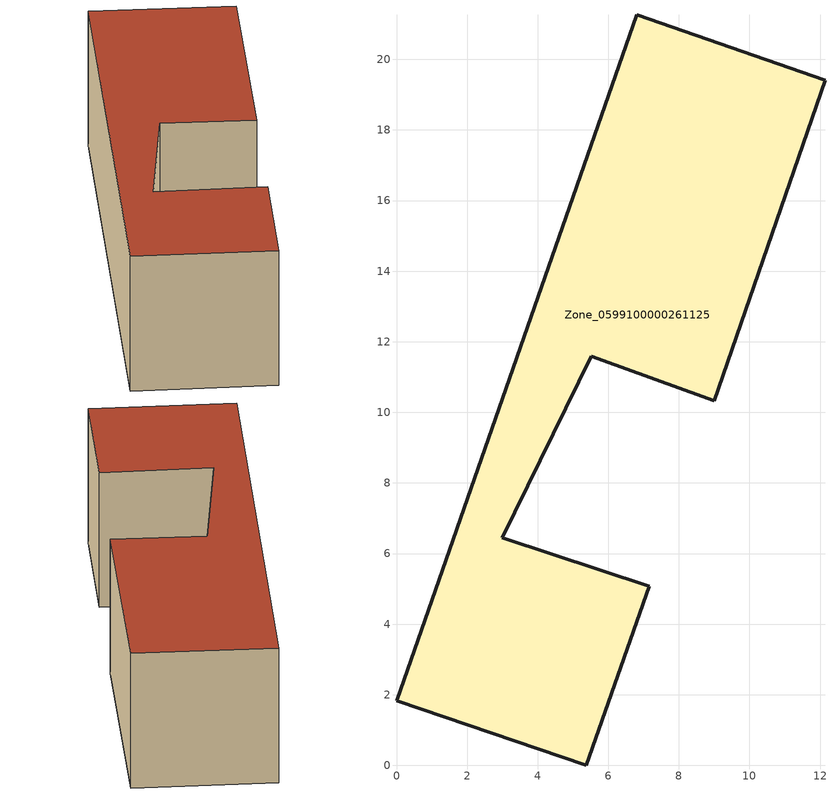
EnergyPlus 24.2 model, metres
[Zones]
Zone_0599100000261125
 floor ground (C_G): 9,10.33 5.52,11.59 2.99,6.45 7.16,5.07 5.38,0 0,1.83 6.8,21.27 12.14,19.41 z0
 wall outside (C_F): 6.8,21.27 0,1.83 5.38,0 7.16,5.07 2.99,6.45 5.52,11.59 9,10.33 12.14,19.41 6.8,21.27 z0:5.76
 roof outside (C_R): 12.14,19.41 6.8,21.27 0,1.83 5.38,0 7.16,5.07 2.99,6.45 5.52,11.59 9,10.33 z5.76
[BUILDING]
Pand.0599100000261125: North Axis=0; Terrain=City; Loads Convergence Tolerance Value=0.04; Temperature Convergence Tolerance Value=0.4; Solar Distribution=FullExterior; Maximum Number of Warmup Days=25; Minimum Number of Warmup Days=1
[Site:Location]
Rotterdam.The.Hague.AP_ZH_NLD Design_Conditions: Latitude=51.96; Longitude=4.45; Time Zone=1; Elevation=-4.5
[SITE:GROUNDTEMPERATURE:BUILDINGSURFACE]
18, 18, 18, 18, 18, 18, 18, 18, 18, 18, 18, 18
[MATERIAL] Thermal Absorptance=0.9; Solar Absorptance=0.7; Visible Absorptance=0.7
Name | Roughness | Thickness | Conductivity | Density | Specific Heat
G.TC.1992-2005 | MediumSmooth | 0.15 | 0.06 | 540 | 1210
F.TC.1992-2005 | Rough | 0.3 | 0.12 | 1920 | 840
R.TC.1992-2005 | MediumRough | 0.2 | 0.08 | 1500 | 1000
[CONSTRUCTION]
C_G: G.TC.1992-2005
C_F: F.TC.1992-2005
C_R: R.TC.1992-2005
[ZONE]
Zone_0599100000261125: Type=1; Multiplier=1; Ceiling Height=Autocalculate; Volume=Autocalculate; Floor Area=autocalculate; Part of Total Floor Area=Yes
[ZONEINFILTRATION:DESIGNFLOWRATE]
Infil_Zone_0599100000261125: Zone or ZoneList or Space or SpaceList=Zone_0599100000261125; Schedule=AlwaysOn; Design Flow Rate Calculation Method=Flow/Area; Flow Rate per Floor Area=0.0015; Constant Term Coefficient=1; Temperature Term Coefficient=0; Velocity Term Coefficient=0; Velocity Squared Term Coefficient=0
[HVACTEMPLATE:ZONE:IDEALLOADSAIRSYSTEM]
Zone_0599100000261125: Maximum Heating Supply Air Temperature=50; Minimum Cooling Supply Air Temperature=13; Maximum Heating Supply Air Humidity Ratio=0.0156; Minimum Cooling Supply Air Humidity Ratio=0.0077; Heating Limit=NoLimit; Cooling Limit=NoLimit; Dehumidification Control Type=ConstantSensibleHeatRatio; Cooling Sensible Heat Ratio=0.7; Dehumidification Setpoint=60; Humidification Control Type=None; Humidification Setpoint=30; Outdoor Air Method=None; Outdoor Air Flow Rate per Person=0.00944; Outdoor Air Flow Rate per Zone Floor Area=0; Outdoor Air Flow Rate per Zone=0; Demand Controlled Ventilation Type=None; Outdoor Air Economizer Type=NoEconomizer; Heat Recovery Type=None; Sensible Heat Recovery Effectiveness=0.7; Latent Heat Recovery Effectiveness=0.65
[ZONECONTROL:THERMOSTAT]
ThermostatControl_Zone_0599100000261125: Zone or ZoneList=Zone_0599100000261125; Control Type Schedule=DualSetpointControlType; Control 1=Thermostat_Zone_0599100000261125; Temperature Difference Between Cutout And Setpoint=0
[THERMOSTATSETPOINT:DUALSETPOINT]
Thermostat_Zone_0599100000261125: Heating Setpoint Temperature Schedule=HeatingSetpoint_Zone_0599100000261125; Cooling Setpoint Temperature Schedule=CoolingSetpoint_Zone_0599100000261125
[SCHEDULE:COMPACT]
HeatingSetpoint_Zone_0599100000261125: Through: 12/31, For: AllDays, Until: 24:00, 21
CoolingSetpoint_Zone_0599100000261125: Through: 12/31, For: AllDays, Until: 24:00, 24
DualSetpointControlType: Through: 12/31, For: AllDays, Until: 24:00, 4
AlwaysOn: Through: 12/31, For: AllDays, Until: 24:00, 1
